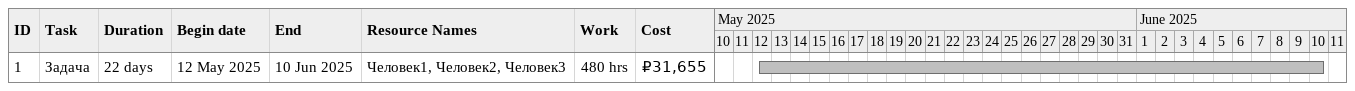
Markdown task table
| ID | Task | Duration | Start | Finish | Resources | Work (h) | Cost (₽) |
|---|---|---|---|---|---|---|---|
| 1 | Задача | 22d | 2025-05-12 | 2025-06-10 | Человек1, Человек2, Человек3 | 480 | 31655 |
